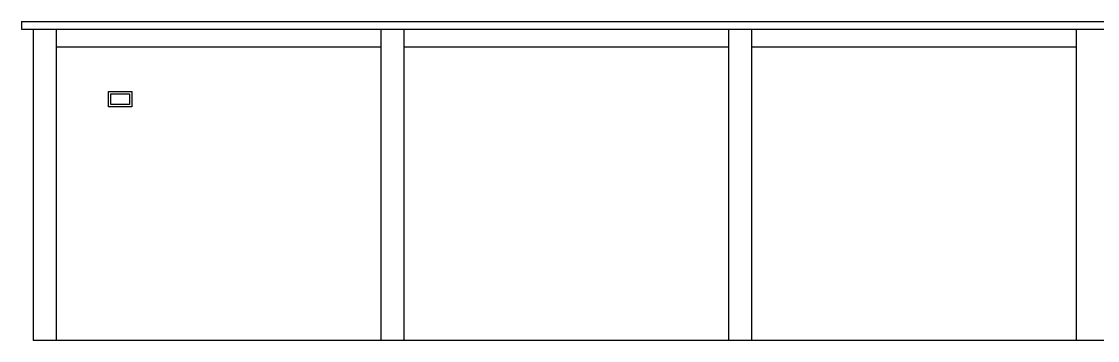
# Model space of a CAD drawing. Header units: centimetres. Extents: x 134057 to 145613, y 5028 to 39996.
# Drawn here: x 135069 to 136462, y 5770 to 6183 of the extents above; entities that cross this region are included whole.
import ezdxf

# ---------------------------------------------------------------- set-up
doc = ezdxf.new("R2010")
doc.units = ezdxf.units.CM
doc.layers.add('dinding', color=151, linetype='Continuous')

msp = doc.modelspace()

# ---------------------------------------------------------------- linework, layer by layer
at = {"layer": 'dinding'}
for p, q in [((135068.89, 6183.414), (137013.89, 6183.414)), ((135068.89, 6183.414), (135068.89, 6173.414)), ((135068.89, 6173.414), (137013.89, 6173.414)), ((135083.89, 6173.414), (135083.89, 5770.003)), ((135113.89, 6173.414), (135113.89, 5770.003)), ((135533.89, 6173.414), (135533.89, 5770.003)), ((135563.89, 6173.414), (135563.89, 5770.003)), ((135983.89, 6173.414), (135983.89, 5770.003)), ((136013.89, 6173.414), (136013.89, 5770.003)), ((136433.89, 6173.414), (136433.89, 5770.003)), ((135533.89, 6150.003), (135113.89, 6150.003)), ((135983.89, 6150.003), (135563.89, 6150.003)), ((136433.89, 6150.003), (136013.89, 6150.003)), ((136913.89, 5770.003), (135083.89, 5770.003))]:
    msp.add_line(p, q, dxfattribs=at)
for points in [[(135211.543, 6092.67), (135211.543, 6072.67), (135181.543, 6072.67), (135181.543, 6092.67)], [(135208.543, 6089.67), (135208.543, 6075.67), (135184.543, 6075.67), (135184.543, 6089.67)]]:
    msp.add_lwpolyline(points, close=True, dxfattribs=at)

doc.saveas('drawing.dxf')
